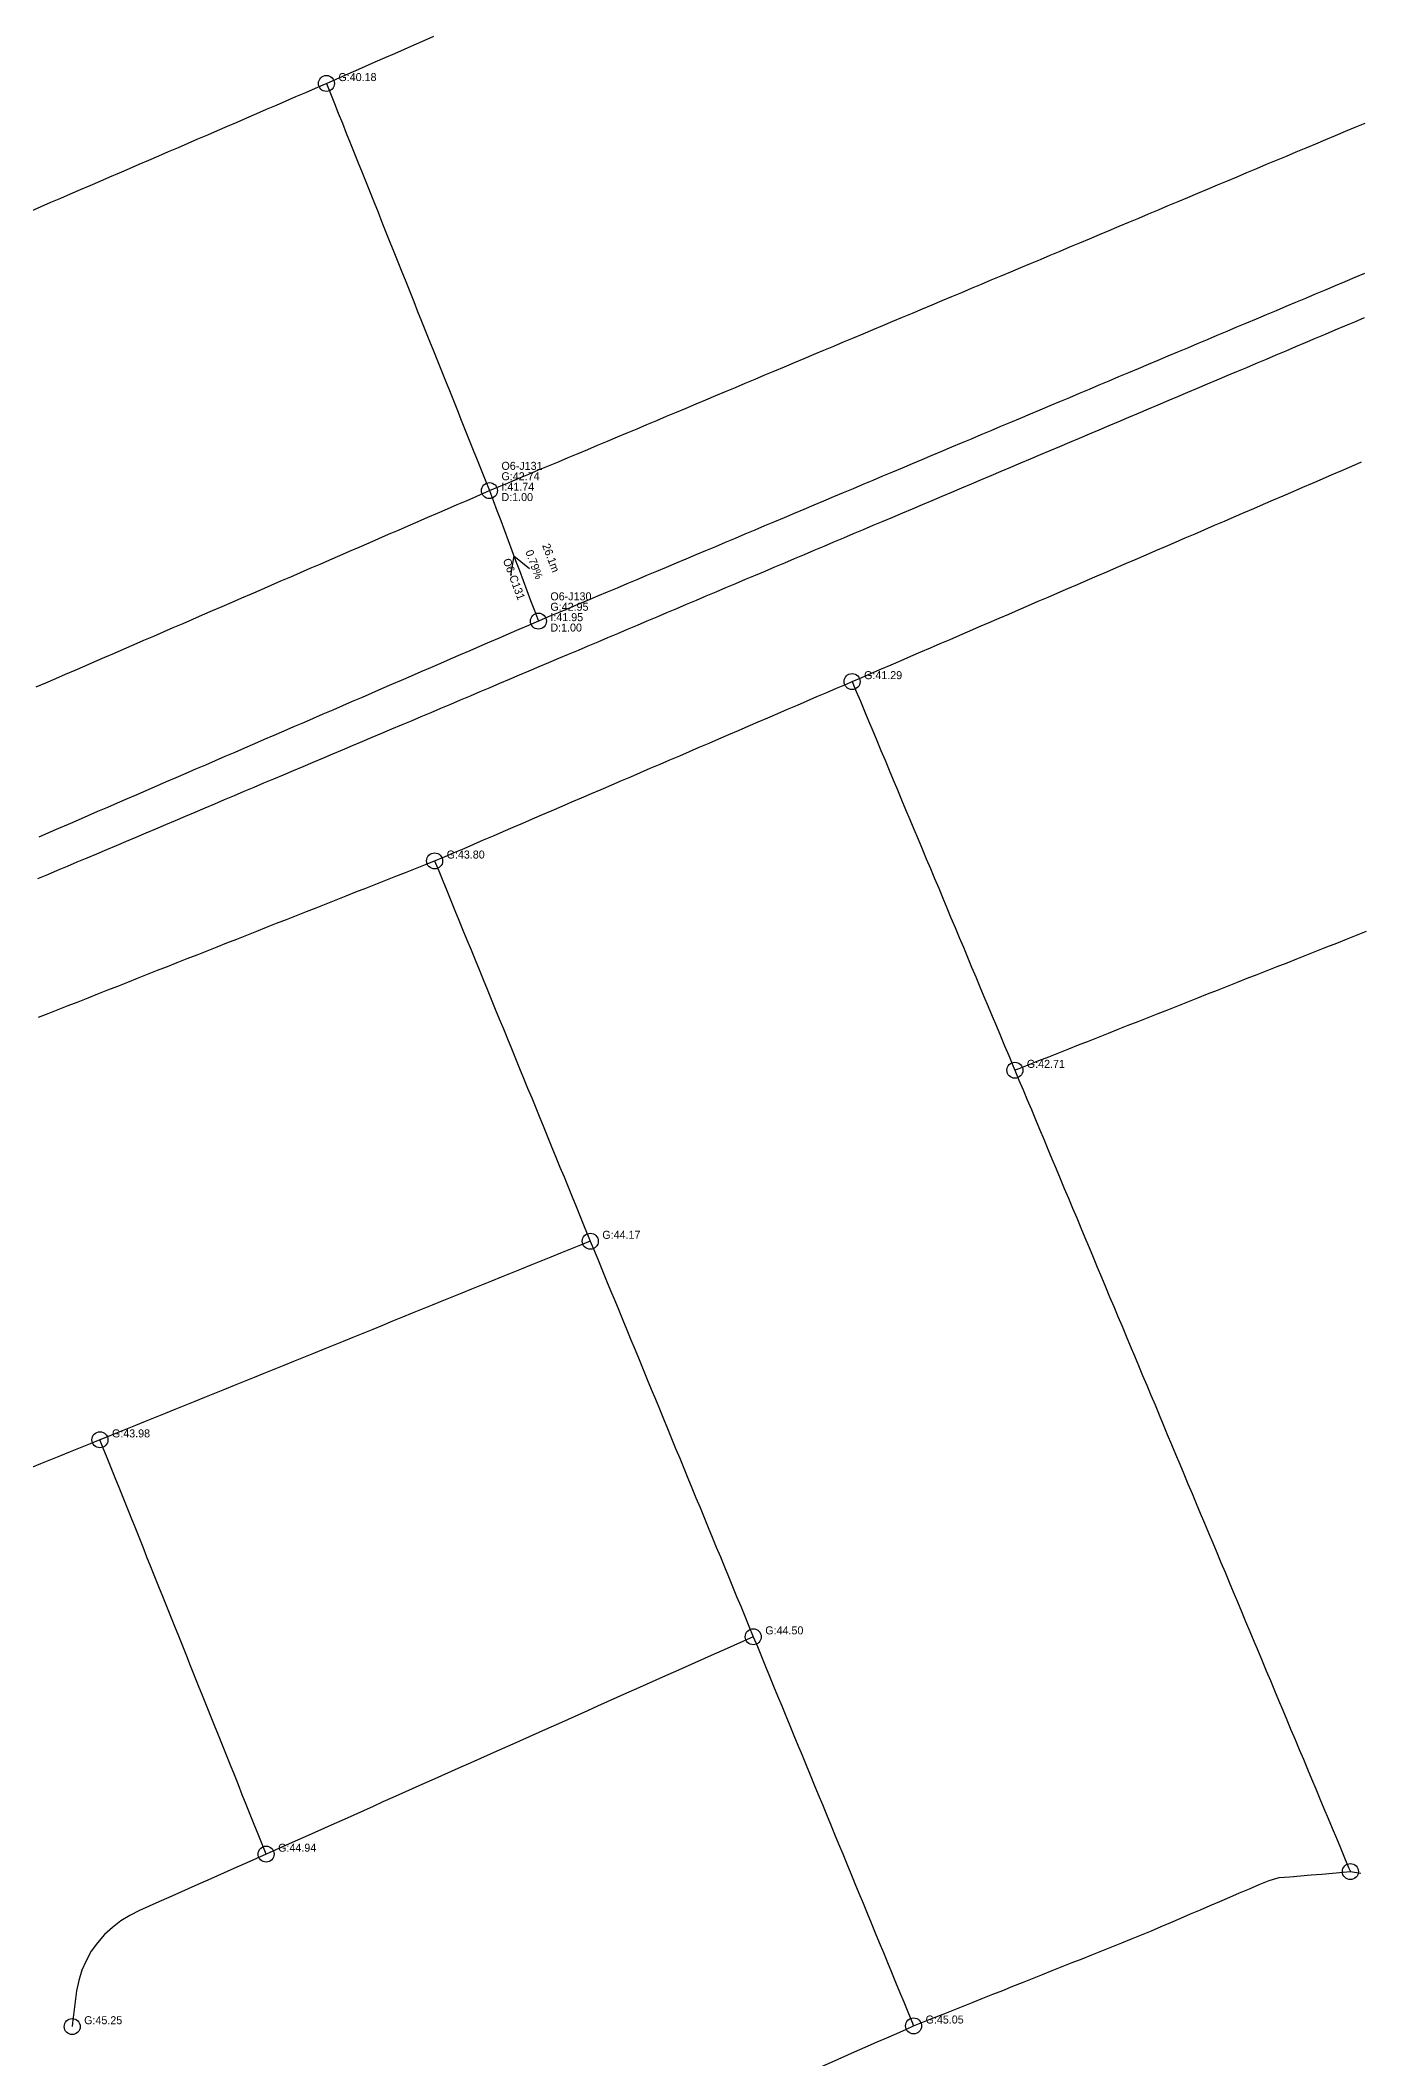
# Model space of a CAD drawing. Header units: metres. Extents: x 607160 to 610559, y 2613470 to 2618337.
# Drawn here: x 609601 to 609848.4, y 2614570.7 to 2614949 of the extents above; entities that cross this region are included whole.
import ezdxf

# ---------------------------------------------------------------- set-up
doc = ezdxf.new("R2010")
doc.units = ezdxf.units.M
for name, color, linetype in [('SW-DRAIN-LABELS', 3, 'Continuous'), ('SW-DRAIN-ORPHAN', 8, 'Continuous'), ('SW-DRAIN-SUB-06', 6, 'Continuous'), ('SW-JUNCTIONS', 7, 'Continuous')]:
    doc.layers.add(name, color=color, linetype=linetype)

msp = doc.modelspace()

# ---------------------------------------------------------------- linework, layer by layer
at = {"layer": 'SW-DRAIN-ORPHAN'}
for points in [[(609654.59, 2614940.92), (609656.42, 2614941.72), (609658.25, 2614942.53), (609660.08, 2614943.34), (609661.91, 2614944.14), (609663.74, 2614944.95), (609665.57, 2614945.76), (609667.4, 2614946.56), (609669.23, 2614947.37), (609671.06, 2614948.18), (609672.89, 2614948.98), (609674.72, 2614949.79)], [(609599.29, 2614917.07), (609601.13, 2614917.86), (609602.96, 2614918.65), (609604.8, 2614919.44), (609606.64, 2614920.24), (609608.47, 2614921.03), (609610.31, 2614921.82), (609612.15, 2614922.61), (609613.98, 2614923.4), (609615.82, 2614924.2), (609617.66, 2614924.99), (609619.49, 2614925.78), (609621.33, 2614926.57), (609623.17, 2614927.36), (609625, 2614928.16), (609626.84, 2614928.95), (609628.68, 2614929.74), (609630.51, 2614930.53), (609632.35, 2614931.32), (609634.19, 2614932.12), (609636.02, 2614932.91), (609637.86, 2614933.7), (609639.69, 2614934.49), (609641.53, 2614935.28), (609643.37, 2614936.08), (609645.2, 2614936.87), (609647.04, 2614937.66), (609648.88, 2614938.45), (609650.71, 2614939.24), (609652.55, 2614940.04), (609654.39, 2614940.83), (609654.59, 2614940.92)], [(609654.59, 2614940.92), (609655.34, 2614939.06), (609656.08, 2614937.2), (609656.82, 2614935.35), (609657.57, 2614933.49), (609658.31, 2614931.63), (609659.05, 2614929.78), (609659.8, 2614927.92), (609660.54, 2614926.06), (609661.28, 2614924.21), (609662.03, 2614922.35), (609662.77, 2614920.49), (609663.51, 2614918.64), (609664.26, 2614916.78), (609665, 2614914.92), (609665.75, 2614913.07), (609666.49, 2614911.21), (609667.23, 2614909.35), (609667.98, 2614907.5), (609668.72, 2614905.64), (609669.46, 2614903.78), (609670.21, 2614901.93), (609670.95, 2614900.07), (609671.69, 2614898.21), (609672.44, 2614896.36), (609673.18, 2614894.5), (609673.92, 2614892.64), (609674.67, 2614890.79), (609675.41, 2614888.93), (609676.15, 2614887.07), (609676.9, 2614885.22), (609677.64, 2614883.36), (609678.38, 2614881.5), (609679.13, 2614879.65), (609679.87, 2614877.79), (609680.61, 2614875.93), (609681.36, 2614874.08), (609682.1, 2614872.22), (609682.85, 2614870.36), (609683.59, 2614868.51), (609684.33, 2614866.65), (609685.15, 2614864.61)], [(609685.15, 2614864.61), (609686.99, 2614865.39), (609688.84, 2614866.16), (609690.68, 2614866.93), (609692.52, 2614867.71), (609694.37, 2614868.48), (609696.21, 2614869.26), (609698.06, 2614870.03), (609699.9, 2614870.8), (609701.75, 2614871.58), (609703.59, 2614872.35), (609705.43, 2614873.13), (609707.28, 2614873.9), (609709.12, 2614874.67), (609710.97, 2614875.45), (609712.81, 2614876.22), (609714.65, 2614877), (609716.5, 2614877.77), (609718.34, 2614878.55), (609720.19, 2614879.32), (609722.03, 2614880.09), (609723.87, 2614880.87), (609725.72, 2614881.64), (609727.56, 2614882.42), (609729.41, 2614883.19), (609731.25, 2614883.96), (609733.09, 2614884.74), (609734.94, 2614885.51), (609736.78, 2614886.29), (609738.63, 2614887.06), (609740.47, 2614887.83), (609742.32, 2614888.61), (609744.16, 2614889.38), (609746, 2614890.16), (609747.85, 2614890.93), (609749.69, 2614891.71), (609751.54, 2614892.48), (609753.38, 2614893.25), (609755.22, 2614894.03), (609757.07, 2614894.8), (609758.91, 2614895.58), (609760.76, 2614896.35), (609762.6, 2614897.12), (609764.44, 2614897.9), (609766.29, 2614898.67), (609768.13, 2614899.45), (609769.98, 2614900.22), (609771.82, 2614900.99), (609773.67, 2614901.77), (609775.51, 2614902.54), (609777.35, 2614903.32), (609779.2, 2614904.09), (609781.04, 2614904.87), (609782.89, 2614905.64), (609784.73, 2614906.41), (609786.57, 2614907.19), (609788.42, 2614907.96), (609790.26, 2614908.74), (609792.11, 2614909.51), (609793.95, 2614910.28), (609795.79, 2614911.06), (609797.64, 2614911.83), (609799.48, 2614912.61), (609801.33, 2614913.38), (609803.17, 2614914.16), (609805.02, 2614914.93), (609806.86, 2614915.7), (609808.7, 2614916.48), (609810.55, 2614917.25), (609812.39, 2614918.03), (609814.24, 2614918.8), (609816.08, 2614919.57), (609817.92, 2614920.35), (609819.77, 2614921.12), (609821.61, 2614921.9), (609823.46, 2614922.67), (609825.3, 2614923.44), (609827.14, 2614924.22), (609828.99, 2614924.99), (609830.83, 2614925.77), (609832.68, 2614926.54), (609834.52, 2614927.32), (609836.36, 2614928.09), (609838.21, 2614928.86), (609840.05, 2614929.64), (609841.9, 2614930.41), (609843.74, 2614931.19), (609845.59, 2614931.96), (609847.43, 2614932.73), (609849.27, 2614933.51)], [(609849.17, 2614905.3), (609847.33, 2614904.53), (609845.48, 2614903.75), (609843.64, 2614902.98), (609841.8, 2614902.2), (609839.95, 2614901.42), (609838.11, 2614900.65), (609836.26, 2614899.87), (609834.42, 2614899.1), (609832.58, 2614898.32), (609830.73, 2614897.55), (609828.89, 2614896.77), (609827.05, 2614895.99), (609825.2, 2614895.22), (609823.36, 2614894.44), (609821.52, 2614893.67), (609819.67, 2614892.89), (609817.83, 2614892.12), (609815.99, 2614891.34), (609814.14, 2614890.57), (609812.3, 2614889.79), (609810.46, 2614889.01), (609808.61, 2614888.24), (609806.77, 2614887.46), (609804.93, 2614886.69), (609803.08, 2614885.91), (609801.24, 2614885.14), (609799.4, 2614884.36), (609797.55, 2614883.59), (609795.71, 2614882.81), (609793.86, 2614882.03), (609792.02, 2614881.26), (609790.18, 2614880.48), (609788.33, 2614879.71), (609786.49, 2614878.93), (609784.65, 2614878.16), (609782.8, 2614877.38), (609780.96, 2614876.61), (609779.12, 2614875.83), (609777.27, 2614875.05), (609775.43, 2614874.28), (609773.59, 2614873.5), (609771.74, 2614872.73), (609769.9, 2614871.95), (609768.06, 2614871.18), (609766.21, 2614870.4), (609764.37, 2614869.62), (609762.53, 2614868.85), (609760.68, 2614868.07), (609758.84, 2614867.3), (609756.99, 2614866.52), (609755.15, 2614865.75), (609753.31, 2614864.97), (609751.46, 2614864.2), (609749.62, 2614863.42), (609747.78, 2614862.64), (609745.93, 2614861.87), (609744.09, 2614861.09), (609742.25, 2614860.32), (609740.4, 2614859.54), (609738.56, 2614858.77), (609736.72, 2614857.99), (609734.87, 2614857.22), (609733.03, 2614856.44), (609731.19, 2614855.66), (609729.34, 2614854.89), (609727.5, 2614854.11), (609725.66, 2614853.34), (609723.81, 2614852.56), (609721.97, 2614851.79), (609720.13, 2614851.01), (609718.28, 2614850.23), (609716.44, 2614849.46), (609714.59, 2614848.68), (609712.75, 2614847.91), (609710.91, 2614847.13), (609709.06, 2614846.36), (609707.22, 2614845.58), (609705.38, 2614844.81), (609703.53, 2614844.03), (609701.69, 2614843.25), (609699.85, 2614842.48), (609698, 2614841.7), (609696.16, 2614840.93), (609694.32, 2614840.15)], [(609600.52, 2614791.9), (609602.36, 2614792.68), (609604.2, 2614793.46), (609606.04, 2614794.24), (609607.88, 2614795.02), (609609.73, 2614795.79), (609611.57, 2614796.57), (609613.41, 2614797.35), (609615.25, 2614798.13), (609617.09, 2614798.91), (609618.94, 2614799.69), (609620.78, 2614800.47), (609622.62, 2614801.25), (609624.46, 2614802.03), (609626.3, 2614802.81), (609628.15, 2614803.58), (609629.99, 2614804.36), (609631.83, 2614805.14), (609633.67, 2614805.92), (609635.51, 2614806.7), (609637.36, 2614807.48), (609639.2, 2614808.26), (609641.04, 2614809.04), (609642.88, 2614809.82), (609644.72, 2614810.6), (609646.57, 2614811.37), (609648.41, 2614812.15), (609650.25, 2614812.93), (609652.09, 2614813.71), (609653.93, 2614814.49), (609655.78, 2614815.27), (609657.62, 2614816.05), (609659.46, 2614816.83), (609661.3, 2614817.61), (609663.15, 2614818.39), (609664.99, 2614819.16), (609666.83, 2614819.94), (609668.67, 2614820.72), (609670.51, 2614821.5), (609672.36, 2614822.28), (609674.2, 2614823.06), (609676.04, 2614823.84), (609677.88, 2614824.62), (609679.72, 2614825.4), (609681.57, 2614826.17), (609683.41, 2614826.95), (609685.25, 2614827.73), (609687.09, 2614828.51), (609688.93, 2614829.29), (609690.78, 2614830.07), (609692.62, 2614830.85), (609694.46, 2614831.63), (609696.3, 2614832.41), (609698.14, 2614833.19), (609699.99, 2614833.96), (609701.83, 2614834.74), (609703.67, 2614835.52), (609705.51, 2614836.3), (609707.35, 2614837.08), (609709.2, 2614837.86), (609711.04, 2614838.64), (609712.88, 2614839.42), (609714.72, 2614840.2), (609716.57, 2614840.98), (609718.41, 2614841.75), (609720.25, 2614842.53), (609722.09, 2614843.31), (609723.93, 2614844.09), (609725.78, 2614844.87), (609727.62, 2614845.65), (609729.46, 2614846.43), (609731.3, 2614847.21), (609733.14, 2614847.99), (609734.99, 2614848.77), (609736.83, 2614849.54), (609738.67, 2614850.32), (609740.51, 2614851.1), (609742.35, 2614851.88), (609744.2, 2614852.66), (609746.04, 2614853.44), (609747.88, 2614854.22), (609749.72, 2614855), (609751.56, 2614855.78), (609753.41, 2614856.56), (609755.25, 2614857.33), (609757.09, 2614858.11), (609758.93, 2614858.89), (609760.77, 2614859.67), (609762.62, 2614860.45), (609764.46, 2614861.23), (609766.3, 2614862.01), (609768.14, 2614862.79), (609769.98, 2614863.57), (609771.83, 2614864.35), (609773.67, 2614865.12), (609775.51, 2614865.9), (609777.35, 2614866.68), (609779.2, 2614867.46), (609781.04, 2614868.24), (609782.88, 2614869.02), (609784.72, 2614869.8), (609786.56, 2614870.58), (609788.41, 2614871.36), (609790.25, 2614872.14), (609792.09, 2614872.91), (609793.93, 2614873.69), (609795.77, 2614874.47), (609797.62, 2614875.25), (609799.46, 2614876.03), (609801.3, 2614876.81), (609803.14, 2614877.59), (609804.98, 2614878.37), (609806.83, 2614879.15), (609808.67, 2614879.92), (609810.51, 2614880.7), (609812.35, 2614881.48), (609814.19, 2614882.26), (609816.04, 2614883.04), (609817.88, 2614883.82), (609819.72, 2614884.6), (609821.56, 2614885.38), (609823.4, 2614886.16), (609825.25, 2614886.94), (609827.09, 2614887.71), (609828.93, 2614888.49), (609830.77, 2614889.27), (609832.61, 2614890.05), (609834.46, 2614890.83), (609836.3, 2614891.61), (609838.14, 2614892.39), (609839.98, 2614893.17), (609841.83, 2614893.95), (609843.67, 2614894.73), (609845.51, 2614895.5), (609847.35, 2614896.28), (609849.19, 2614897.06)], [(609753.12, 2614828.83), (609754.96, 2614829.62), (609756.79, 2614830.41), (609758.63, 2614831.2), (609760.47, 2614831.99), (609762.3, 2614832.78), (609764.14, 2614833.58), (609765.98, 2614834.37), (609767.81, 2614835.16), (609769.65, 2614835.95), (609771.49, 2614836.74), (609773.32, 2614837.53), (609775.16, 2614838.33), (609777, 2614839.12), (609778.83, 2614839.91), (609780.67, 2614840.7), (609782.51, 2614841.49), (609784.34, 2614842.28), (609786.18, 2614843.08), (609788.02, 2614843.87), (609789.85, 2614844.66), (609791.69, 2614845.45), (609793.53, 2614846.24), (609795.36, 2614847.03), (609797.2, 2614847.83), (609799.04, 2614848.62), (609800.87, 2614849.41), (609802.71, 2614850.2), (609804.55, 2614850.99), (609806.38, 2614851.78), (609808.22, 2614852.57), (609810.06, 2614853.37), (609811.89, 2614854.16), (609813.73, 2614854.95), (609815.57, 2614855.74), (609817.4, 2614856.53), (609819.24, 2614857.32), (609821.08, 2614858.12), (609822.91, 2614858.91), (609824.75, 2614859.7), (609826.59, 2614860.49), (609828.42, 2614861.28), (609830.26, 2614862.07), (609832.1, 2614862.87), (609833.93, 2614863.66), (609835.77, 2614864.45), (609837.61, 2614865.24), (609839.44, 2614866.03), (609841.28, 2614866.82), (609843.12, 2614867.62), (609844.95, 2614868.41), (609846.79, 2614869.2), (609848.63, 2614869.99)], [(609674.87, 2614795.21), (609676.71, 2614796), (609678.54, 2614796.79), (609680.38, 2614797.57), (609682.22, 2614798.36), (609684.06, 2614799.15), (609685.89, 2614799.94), (609687.73, 2614800.73), (609689.57, 2614801.52), (609691.41, 2614802.31), (609693.24, 2614803.1), (609695.08, 2614803.89), (609696.92, 2614804.68), (609698.76, 2614805.47), (609700.59, 2614806.26), (609702.43, 2614807.05), (609704.27, 2614807.84), (609706.11, 2614808.63), (609707.94, 2614809.42), (609709.78, 2614810.21), (609711.62, 2614811), (609713.46, 2614811.79), (609715.29, 2614812.57), (609717.13, 2614813.36), (609718.97, 2614814.15), (609720.81, 2614814.94), (609722.65, 2614815.73), (609724.48, 2614816.52), (609726.32, 2614817.31), (609728.16, 2614818.1), (609730, 2614818.89), (609731.83, 2614819.68), (609733.67, 2614820.47), (609735.51, 2614821.26), (609737.35, 2614822.05), (609739.18, 2614822.84), (609741.02, 2614823.63), (609742.86, 2614824.42), (609744.7, 2614825.21), (609746.53, 2614826), (609748.37, 2614826.79), (609750.21, 2614827.57), (609752.05, 2614828.36), (609753.12, 2614828.83)], [(609753.12, 2614828.83), (609753.89, 2614826.98), (609754.67, 2614825.14), (609755.44, 2614823.29), (609756.21, 2614821.45), (609756.98, 2614819.6), (609757.76, 2614817.76), (609758.53, 2614815.91), (609759.3, 2614814.07), (609760.07, 2614812.22), (609760.85, 2614810.38), (609761.62, 2614808.53), (609762.39, 2614806.69), (609763.16, 2614804.84), (609763.94, 2614803), (609764.71, 2614801.15), (609765.48, 2614799.31), (609766.26, 2614797.47), (609767.03, 2614795.62), (609767.8, 2614793.78), (609768.57, 2614791.93), (609769.35, 2614790.09), (609770.12, 2614788.24), (609770.89, 2614786.4), (609771.66, 2614784.55), (609772.44, 2614782.71), (609773.21, 2614780.86), (609773.98, 2614779.02), (609774.75, 2614777.17), (609775.53, 2614775.33), (609776.3, 2614773.48), (609777.07, 2614771.64), (609777.84, 2614769.79), (609778.62, 2614767.95), (609779.39, 2614766.1), (609780.16, 2614764.26), (609780.93, 2614762.41), (609781.71, 2614760.57), (609782.48, 2614758.73), (609783.25, 2614756.88), (609783.63, 2614755.98)], [(609600.6, 2614765.9), (609602.46, 2614766.63), (609604.32, 2614767.37), (609606.18, 2614768.1), (609608.04, 2614768.83), (609609.9, 2614769.57), (609611.76, 2614770.3), (609613.62, 2614771.04), (609615.48, 2614771.77), (609617.34, 2614772.5), (609619.2, 2614773.24), (609621.06, 2614773.97), (609622.92, 2614774.71), (609624.78, 2614775.44), (609626.64, 2614776.17), (609628.5, 2614776.91), (609630.36, 2614777.64), (609632.22, 2614778.38), (609634.08, 2614779.11), (609635.94, 2614779.85), (609637.8, 2614780.58), (609639.66, 2614781.31), (609641.52, 2614782.05), (609643.38, 2614782.78), (609645.24, 2614783.52), (609647.11, 2614784.25), (609648.97, 2614784.98), (609650.83, 2614785.72), (609652.69, 2614786.45), (609654.55, 2614787.19), (609656.41, 2614787.92), (609658.27, 2614788.66), (609660.13, 2614789.39), (609661.99, 2614790.12), (609663.85, 2614790.86), (609665.71, 2614791.59), (609667.57, 2614792.33), (609669.43, 2614793.06), (609671.29, 2614793.79), (609673.15, 2614794.53), (609674.87, 2614795.21)], [(609674.87, 2614795.21), (609675.63, 2614793.36), (609676.38, 2614791.5), (609677.14, 2614789.65), (609677.9, 2614787.8), (609678.66, 2614785.95), (609679.41, 2614784.1), (609680.17, 2614782.25), (609680.93, 2614780.4), (609681.69, 2614778.55), (609682.45, 2614776.7), (609683.2, 2614774.85), (609683.96, 2614773), (609684.72, 2614771.15), (609685.48, 2614769.29), (609686.24, 2614767.44), (609686.99, 2614765.59), (609687.75, 2614763.74), (609688.51, 2614761.89), (609689.27, 2614760.04), (609690.02, 2614758.19), (609690.78, 2614756.34), (609691.54, 2614754.49), (609692.3, 2614752.64), (609693.06, 2614750.79), (609693.81, 2614748.94), (609694.57, 2614747.08), (609695.33, 2614745.23), (609696.09, 2614743.38), (609696.85, 2614741.53), (609697.6, 2614739.68), (609698.36, 2614737.83), (609699.12, 2614735.98), (609699.88, 2614734.13), (609700.63, 2614732.28), (609701.39, 2614730.43), (609702.15, 2614728.58), (609702.91, 2614726.72), (609703.67, 2614724.87), (609704.05, 2614723.94)], [(609849.47, 2614781.96), (609847.61, 2614781.22), (609845.75, 2614780.49), (609843.89, 2614779.75), (609842.03, 2614779.02), (609840.17, 2614778.29), (609838.31, 2614777.55), (609836.45, 2614776.82), (609834.59, 2614776.08), (609832.73, 2614775.35), (609830.86, 2614774.61), (609829, 2614773.88), (609827.14, 2614773.15), (609825.28, 2614772.41), (609823.42, 2614771.68), (609821.56, 2614770.94), (609819.7, 2614770.21), (609817.84, 2614769.48), (609815.98, 2614768.74), (609814.12, 2614768.01), (609812.26, 2614767.27), (609810.4, 2614766.54), (609808.54, 2614765.8), (609806.68, 2614765.07), (609804.82, 2614764.34), (609802.96, 2614763.6), (609801.1, 2614762.87), (609799.24, 2614762.13), (609797.38, 2614761.4), (609795.52, 2614760.67), (609793.66, 2614759.93), (609791.8, 2614759.2), (609789.94, 2614758.46), (609788.08, 2614757.73), (609786.22, 2614757), (609784.36, 2614756.26), (609783.63, 2614755.98)], [(609783.63, 2614755.98), (609784.4, 2614754.13), (609785.18, 2614752.29), (609785.95, 2614750.44), (609786.72, 2614748.6), (609787.49, 2614746.75), (609788.27, 2614744.91), (609789.04, 2614743.06), (609789.81, 2614741.22), (609790.58, 2614739.37), (609791.36, 2614737.53), (609792.13, 2614735.68), (609792.9, 2614733.84), (609793.67, 2614731.99), (609794.45, 2614730.15), (609795.22, 2614728.3), (609795.99, 2614726.46), (609796.76, 2614724.61), (609797.54, 2614722.77), (609798.31, 2614720.92), (609799.08, 2614719.08), (609799.85, 2614717.23), (609800.63, 2614715.39), (609801.4, 2614713.54), (609802.17, 2614711.7), (609802.94, 2614709.86), (609803.72, 2614708.01), (609804.49, 2614706.17), (609805.26, 2614704.32), (609806.03, 2614702.48), (609806.81, 2614700.63), (609807.58, 2614698.79), (609808.35, 2614696.94), (609809.12, 2614695.1), (609809.9, 2614693.25), (609810.67, 2614691.41), (609811.44, 2614689.56), (609812.21, 2614687.72), (609812.99, 2614685.87), (609813.76, 2614684.03), (609814.53, 2614682.18), (609815.3, 2614680.34), (609816.08, 2614678.49), (609816.85, 2614676.65), (609817.62, 2614674.8), (609818.39, 2614672.96), (609819.17, 2614671.11), (609819.94, 2614669.27), (609820.71, 2614667.43), (609821.48, 2614665.58), (609822.26, 2614663.74), (609823.03, 2614661.89), (609823.8, 2614660.05), (609824.57, 2614658.2), (609825.35, 2614656.36), (609826.12, 2614654.51), (609826.89, 2614652.67), (609827.66, 2614650.82), (609828.44, 2614648.98), (609829.21, 2614647.13), (609829.98, 2614645.29), (609830.75, 2614643.44), (609831.53, 2614641.6), (609832.3, 2614639.75), (609833.07, 2614637.91), (609833.84, 2614636.06), (609834.62, 2614634.22), (609835.39, 2614632.37), (609836.16, 2614630.53), (609836.93, 2614628.68), (609837.71, 2614626.84), (609838.48, 2614625), (609839.25, 2614623.15), (609840.02, 2614621.31), (609840.8, 2614619.46), (609841.57, 2614617.62), (609842.34, 2614615.77), (609843.11, 2614613.93), (609843.89, 2614612.08), (609844.66, 2614610.24), (609845.43, 2614608.39), (609846.2, 2614606.55), (609846.52, 2614605.79)], [(609704.05, 2614723.94), (609702.19, 2614723.19), (609700.34, 2614722.44), (609698.49, 2614721.69), (609696.63, 2614720.94), (609694.78, 2614720.19), (609692.93, 2614719.44), (609691.07, 2614718.68), (609689.22, 2614717.93), (609687.36, 2614717.18), (609685.51, 2614716.43), (609683.66, 2614715.68), (609681.8, 2614714.93), (609679.95, 2614714.18), (609678.1, 2614713.43), (609676.24, 2614712.68), (609674.39, 2614711.93), (609672.53, 2614711.18), (609670.68, 2614710.43), (609668.83, 2614709.68), (609666.97, 2614708.93), (609665.12, 2614708.17), (609663.27, 2614707.42), (609661.41, 2614706.67), (609659.56, 2614705.92), (609657.7, 2614705.17), (609655.85, 2614704.42), (609654, 2614703.67), (609652.14, 2614702.92), (609650.29, 2614702.17), (609648.44, 2614701.42), (609646.58, 2614700.67), (609644.73, 2614699.92), (609642.87, 2614699.17), (609641.02, 2614698.41), (609639.17, 2614697.66), (609637.31, 2614696.91), (609635.46, 2614696.16), (609633.61, 2614695.41), (609631.75, 2614694.66), (609629.9, 2614693.91), (609628.04, 2614693.16), (609626.19, 2614692.41), (609624.34, 2614691.66), (609622.48, 2614690.91), (609620.63, 2614690.16), (609618.78, 2614689.41), (609616.92, 2614688.66), (609615.07, 2614687.9), (609613.21, 2614687.15), (609612.14, 2614686.72)], [(609704.05, 2614723.94), (609704.81, 2614722.09), (609705.57, 2614720.24), (609706.33, 2614718.39), (609707.1, 2614716.54), (609707.86, 2614714.69), (609708.62, 2614712.85), (609709.38, 2614711), (609710.14, 2614709.15), (609710.91, 2614707.3), (609711.67, 2614705.45), (609712.43, 2614703.6), (609713.19, 2614701.75), (609713.95, 2614699.9), (609714.72, 2614698.05), (609715.48, 2614696.2), (609716.24, 2614694.35), (609717, 2614692.5), (609717.76, 2614690.66), (609718.53, 2614688.81), (609719.29, 2614686.96), (609720.05, 2614685.11), (609720.81, 2614683.26), (609721.57, 2614681.41), (609722.34, 2614679.56), (609723.1, 2614677.71), (609723.86, 2614675.86), (609724.62, 2614674.01), (609725.38, 2614672.16), (609726.15, 2614670.31), (609726.91, 2614668.47), (609727.67, 2614666.62), (609728.43, 2614664.77), (609729.19, 2614662.92), (609729.96, 2614661.07), (609730.72, 2614659.22), (609731.48, 2614657.37), (609732.24, 2614655.52), (609733, 2614653.67), (609733.77, 2614651.82), (609734.6, 2614649.8)], [(609612.14, 2614686.72), (609610.29, 2614685.97), (609608.43, 2614685.22), (609606.58, 2614684.47), (609604.73, 2614683.72), (609602.87, 2614682.96), (609601.02, 2614682.21), (609599.17, 2614681.46)], [(609643.29, 2614609.07), (609642.54, 2614610.92), (609641.8, 2614612.78), (609641.05, 2614614.64), (609640.31, 2614616.49), (609639.57, 2614618.35), (609638.82, 2614620.2), (609638.08, 2614622.06), (609637.33, 2614623.92), (609636.59, 2614625.77), (609635.84, 2614627.63), (609635.1, 2614629.49), (609634.35, 2614631.34), (609633.61, 2614633.2), (609632.86, 2614635.05), (609632.12, 2614636.91), (609631.38, 2614638.77), (609630.63, 2614640.62), (609629.89, 2614642.48), (609629.14, 2614644.34), (609628.4, 2614646.19), (609627.65, 2614648.05), (609626.91, 2614649.9), (609626.16, 2614651.76), (609625.42, 2614653.62), (609624.67, 2614655.47), (609623.93, 2614657.33), (609623.19, 2614659.19), (609622.44, 2614661.04), (609621.7, 2614662.9), (609620.95, 2614664.75), (609620.21, 2614666.61), (609619.46, 2614668.47), (609618.72, 2614670.32), (609617.97, 2614672.18), (609617.23, 2614674.04), (609616.48, 2614675.89), (609615.74, 2614677.75), (609615, 2614679.6), (609614.25, 2614681.46), (609613.51, 2614683.32), (609612.76, 2614685.17), (609612.14, 2614686.72)], [(609734.6, 2614649.8), (609732.77, 2614648.99), (609730.95, 2614648.18), (609729.12, 2614647.36), (609727.29, 2614646.55), (609725.47, 2614645.73), (609723.64, 2614644.92), (609721.81, 2614644.1), (609719.99, 2614643.29), (609718.16, 2614642.47), (609716.33, 2614641.66), (609714.51, 2614640.84), (609712.68, 2614640.03), (609710.85, 2614639.21), (609709.03, 2614638.4), (609707.2, 2614637.58), (609705.37, 2614636.77), (609703.55, 2614635.95), (609701.72, 2614635.14), (609699.9, 2614634.32), (609698.07, 2614633.51), (609696.24, 2614632.69), (609694.42, 2614631.88), (609692.59, 2614631.06), (609690.76, 2614630.25), (609688.94, 2614629.43), (609687.11, 2614628.62), (609685.28, 2614627.8), (609683.46, 2614626.99), (609681.63, 2614626.17), (609679.8, 2614625.36), (609677.98, 2614624.54), (609676.15, 2614623.73), (609674.32, 2614622.91), (609672.5, 2614622.1), (609670.67, 2614621.28), (609668.85, 2614620.47), (609667.02, 2614619.65), (609665.19, 2614618.84), (609663.37, 2614618.02), (609661.54, 2614617.21), (609659.71, 2614616.39), (609657.89, 2614615.58), (609656.06, 2614614.77), (609654.23, 2614613.95), (609652.41, 2614613.14), (609650.58, 2614612.32), (609648.75, 2614611.51), (609646.93, 2614610.69), (609645.1, 2614609.88), (609643.29, 2614609.07)], [(609734.6, 2614649.8), (609735.36, 2614647.96), (609736.12, 2614646.11), (609736.88, 2614644.26), (609737.65, 2614642.41), (609738.41, 2614640.56), (609739.17, 2614638.71), (609739.93, 2614636.86), (609740.69, 2614635.01), (609741.46, 2614633.16), (609742.22, 2614631.31), (609742.98, 2614629.46), (609743.74, 2614627.61), (609744.5, 2614625.77), (609745.27, 2614623.92), (609746.03, 2614622.07), (609746.79, 2614620.22), (609747.55, 2614618.37), (609748.31, 2614616.52), (609749.07, 2614614.67), (609749.84, 2614612.82), (609750.6, 2614610.97), (609751.36, 2614609.12), (609752.12, 2614607.27), (609752.88, 2614605.42), (609753.65, 2614603.58), (609754.41, 2614601.73), (609755.17, 2614599.88), (609755.93, 2614598.03), (609756.69, 2614596.18), (609757.46, 2614594.33), (609758.22, 2614592.48), (609758.98, 2614590.63), (609759.74, 2614588.78), (609760.5, 2614586.93), (609761.27, 2614585.08), (609762.03, 2614583.23), (609762.79, 2614581.39), (609763.55, 2614579.54), (609764.31, 2614577.69), (609764.65, 2614576.87)], [(609643.29, 2614609.07), (609641.46, 2614608.25), (609639.64, 2614607.44), (609637.81, 2614606.62), (609635.98, 2614605.81), (609634.15, 2614605), (609632.33, 2614604.18), (609630.5, 2614603.37), (609628.67, 2614602.55), (609626.85, 2614601.74), (609625.02, 2614600.92), (609623.19, 2614600.11), (609621.37, 2614599.29), (609619.54, 2614598.48), (609617.75, 2614597.59), (609616.06, 2614596.54), (609614.47, 2614595.33), (609612.99, 2614593.98), (609611.7, 2614592.46), (609610.5, 2614590.87), (609609.57, 2614589.1), (609608.71, 2614587.3), (609608.16, 2614585.37), (609607.71, 2614583.43), (609607.48, 2614581.44), (609607.25, 2614579.46), (609607.02, 2614577.47), (609606.93, 2614576.74)], [(609764.65, 2614576.87), (609766.51, 2614577.61), (609768.36, 2614578.36), (609770.22, 2614579.1), (609772.08, 2614579.84), (609773.94, 2614580.58), (609775.79, 2614581.32), (609777.65, 2614582.06), (609779.51, 2614582.8), (609781.37, 2614583.54), (609783.22, 2614584.29), (609785.08, 2614585.03), (609786.94, 2614585.77), (609788.8, 2614586.51), (609790.65, 2614587.25), (609792.51, 2614587.99), (609794.37, 2614588.73), (609796.23, 2614589.47), (609798.09, 2614590.22), (609799.94, 2614590.96), (609801.8, 2614591.7), (609803.66, 2614592.44), (609805.52, 2614593.18), (609807.37, 2614593.92), (609809.22, 2614594.7), (609811.05, 2614595.49), (609812.89, 2614596.27), (609814.73, 2614597.06), (609816.57, 2614597.85), (609818.41, 2614598.64), (609820.25, 2614599.43), (609822.08, 2614600.21), (609823.92, 2614601), (609825.76, 2614601.79), (609827.6, 2614602.58), (609829.44, 2614603.36), (609831.28, 2614604.15), (609833.18, 2614604.66), (609835.18, 2614604.83), (609837.17, 2614605), (609839.16, 2614605.17), (609841.15, 2614605.34), (609843.15, 2614605.51), (609845.14, 2614605.68), (609846.52, 2614605.79)], [(609846.52, 2614605.79), (609848.5, 2614605.5)], [(609732.2, 2614562.54), (609734.03, 2614563.35), (609735.86, 2614564.16), (609737.69, 2614564.97), (609739.52, 2614565.78), (609741.35, 2614566.58), (609743.18, 2614567.39), (609745.01, 2614568.2), (609746.84, 2614569.01), (609748.67, 2614569.82), (609750.5, 2614570.62), (609752.33, 2614571.43), (609754.16, 2614572.24), (609755.99, 2614573.05), (609757.82, 2614573.86), (609759.65, 2614574.66), (609761.48, 2614575.47), (609763.31, 2614576.28), (609764.65, 2614576.87)]]:
    msp.add_lwpolyline(points, dxfattribs=at)
at = {"layer": 'SW-DRAIN-SUB-06'}
for q in [(609689.12, 2614848.68), (609692.63, 2614850)]:
    msp.add_line((609689.73, 2614852.38), q, dxfattribs=at)
for points in [[(609600.18, 2614827.81), (609602.02, 2614828.61), (609603.85, 2614829.4), (609605.69, 2614830.2), (609607.52, 2614830.99), (609609.36, 2614831.79), (609611.2, 2614832.58), (609613.03, 2614833.38), (609614.87, 2614834.17), (609616.7, 2614834.97), (609618.54, 2614835.76), (609620.37, 2614836.56), (609622.21, 2614837.35), (609624.04, 2614838.15), (609625.88, 2614838.94), (609627.71, 2614839.74), (609629.55, 2614840.53), (609631.38, 2614841.33), (609633.22, 2614842.12), (609635.05, 2614842.92), (609636.89, 2614843.71), (609638.72, 2614844.5), (609640.56, 2614845.3), (609642.39, 2614846.09), (609644.23, 2614846.89), (609646.07, 2614847.68), (609647.9, 2614848.48), (609649.74, 2614849.27), (609651.57, 2614850.07), (609653.41, 2614850.86), (609655.24, 2614851.66), (609657.08, 2614852.45), (609658.91, 2614853.25), (609660.75, 2614854.04), (609662.58, 2614854.84), (609664.42, 2614855.63), (609666.25, 2614856.43), (609668.09, 2614857.22), (609669.92, 2614858.02), (609671.76, 2614858.81), (609673.59, 2614859.61), (609675.43, 2614860.4), (609677.26, 2614861.2), (609679.1, 2614861.99), (609680.94, 2614862.79), (609682.77, 2614863.58), (609684.61, 2614864.38), (609685.15, 2614864.61)], [(609685.15, 2614864.61), (609685.85, 2614862.74), (609686.55, 2614860.87), (609687.25, 2614858.99), (609687.96, 2614857.12), (609688.66, 2614855.25), (609689.36, 2614853.37), (609690.06, 2614851.5), (609690.77, 2614849.63), (609691.47, 2614847.76), (609692.17, 2614845.88), (609692.87, 2614844.01), (609693.57, 2614842.14), (609694.32, 2614840.15)], [(609694.32, 2614840.15), (609692.48, 2614839.36), (609690.65, 2614838.57), (609688.81, 2614837.77), (609686.98, 2614836.98), (609685.14, 2614836.19), (609683.3, 2614835.39), (609681.47, 2614834.6), (609679.63, 2614833.81), (609677.8, 2614833.01), (609675.96, 2614832.22), (609674.12, 2614831.43), (609672.29, 2614830.63), (609670.45, 2614829.84), (609668.62, 2614829.05), (609666.78, 2614828.25), (609664.94, 2614827.46), (609663.11, 2614826.67), (609661.27, 2614825.87), (609659.44, 2614825.08), (609657.6, 2614824.29), (609655.76, 2614823.49), (609653.93, 2614822.7), (609652.09, 2614821.91), (609650.26, 2614821.11), (609648.42, 2614820.32), (609646.59, 2614819.53), (609644.75, 2614818.73), (609642.91, 2614817.94), (609641.08, 2614817.15), (609639.24, 2614816.35), (609637.41, 2614815.56), (609635.57, 2614814.77), (609633.73, 2614813.97), (609631.9, 2614813.18), (609630.06, 2614812.39), (609628.23, 2614811.59), (609626.39, 2614810.8), (609624.55, 2614810.01), (609622.72, 2614809.21), (609620.88, 2614808.42), (609619.05, 2614807.63), (609617.21, 2614806.83), (609615.37, 2614806.04), (609613.54, 2614805.25), (609611.7, 2614804.45), (609609.87, 2614803.66), (609608.03, 2614802.87), (609606.19, 2614802.07), (609604.36, 2614801.28), (609602.52, 2614800.49), (609600.69, 2614799.69)]]:
    msp.add_lwpolyline(points, dxfattribs=at)
at = {"layer": 'SW-JUNCTIONS'}
for centre in [(609654.59, 2614940.92), (609685.15, 2614864.61), (609694.32, 2614840.15), (609753.12, 2614828.83), (609674.87, 2614795.21), (609783.63, 2614755.98), (609704.05, 2614723.94), (609612.14, 2614686.72), (609734.6, 2614649.8), (609643.29, 2614609.07), (609846.52, 2614605.79), (609606.93, 2614576.74), (609764.65, 2614576.87)]:
    msp.add_circle(centre, 1.5, dxfattribs=at)

# ---------------------------------------------------------------- texts
at = {"layer": 'SW-DRAIN-LABELS', "color": 7}
for s, p in [('G:40.18', (609656.84, 2614941.37)), ('O6-J131', (609687.4, 2614868.51)), ('G:42.74', (609687.4, 2614866.56)), ('O6-J130', (609696.57, 2614844.05)), ('G:42.95', (609696.57, 2614842.1)), ('G:41.29', (609755.37, 2614829.28)), ('G:43.80', (609677.12, 2614795.66)), ('G:42.71', (609785.88, 2614756.43)), ('G:44.17', (609706.3, 2614724.39)), ('G:43.98', (609614.39, 2614687.17)), ('G:44.50', (609736.85, 2614650.25)), ('G:44.94', (609645.54, 2614609.52)), ('G:45.25', (609609.18, 2614577.19)), ('G:45.05', (609766.9, 2614577.32))]:
    msp.add_text(s, height=1.5, dxfattribs=at).set_placement(p)
at = {"layer": 'SW-DRAIN-LABELS', "color": 6}
for p in [(609687.4, 2614862.66), (609696.57, 2614838.2)]:
    msp.add_text('D:1.00', height=1.5, dxfattribs=at).set_placement(p)
at = {"layer": 'SW-DRAIN-LABELS', "color": 4}
for s, p in [('I:41.74', (609687.4, 2614864.61)), ('I:41.95', (609696.57, 2614840.15))]:
    msp.add_text(s, height=1.5, dxfattribs=at).set_placement(p)
at = {"layer": 'SW-DRAIN-LABELS', "color": 2}
for s, p in [('0.79%', (609691.84, 2614853.17)), ('26.1m', (609695, 2614854.36))]:
    msp.add_text(s, height=1.5, rotation=-69.4446, dxfattribs=at).set_placement(p)
at = {"layer": 'SW-DRAIN-LABELS', "color": 3}
msp.add_text('O6-C131', height=1.5, rotation=-69.4446, dxfattribs=at).set_placement((609687.63, 2614851.59))

doc.saveas('drawing.dxf')
